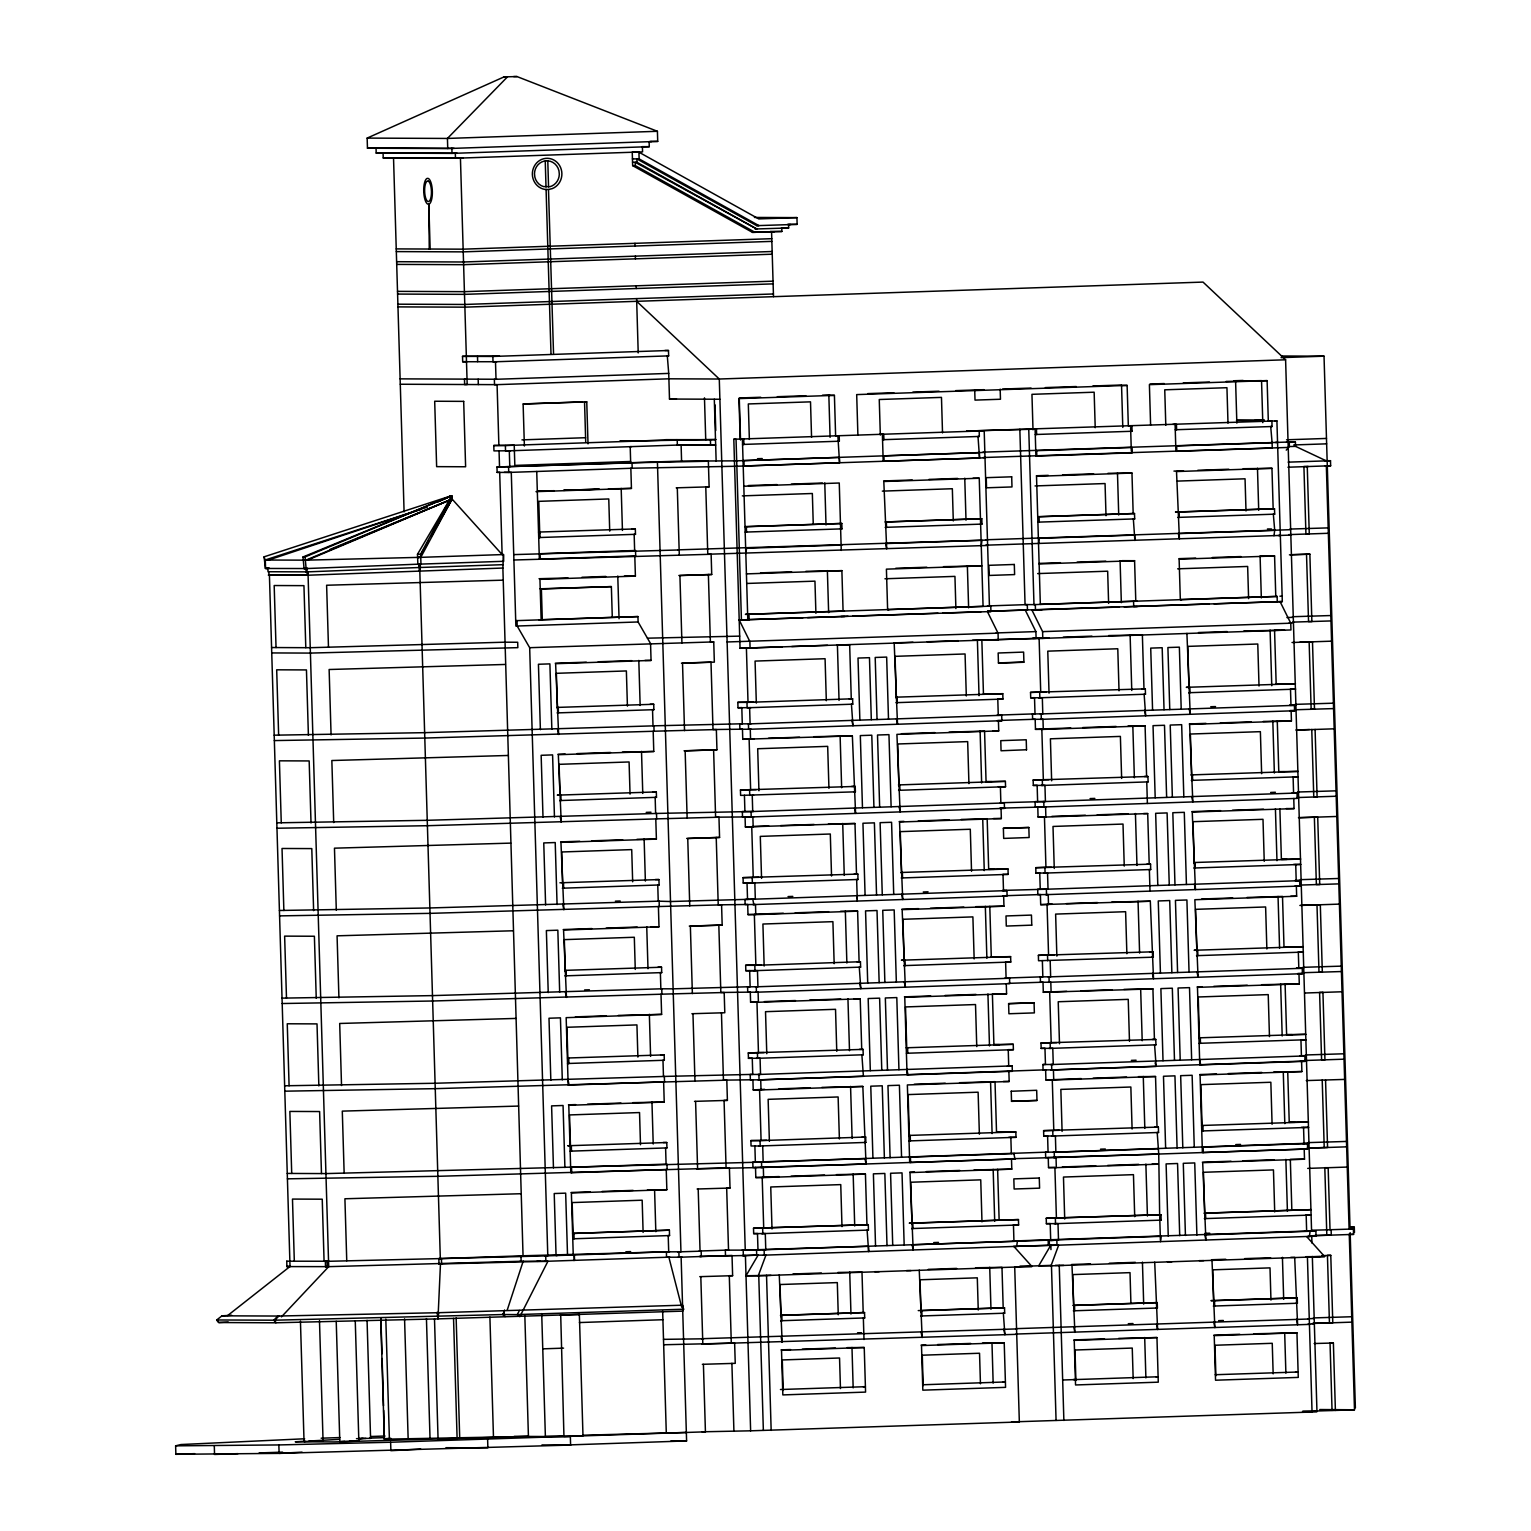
<?xml version="1.0" encoding="UTF-8"?>
<svg xmlns="http://www.w3.org/2000/svg" width="1531" height="1531" viewBox="0 0 1531 1531"><rect width="100%" height="100%" fill="white"/><g stroke="black" fill="none" stroke-linecap="round" stroke-linejoin="round"><path stroke-width="1.5" d="M437.177 1312.22L437.981 1318.88L682.73 1311.129L683.591 1309.216L682.558 1305.197L438.67 1312.699L277.762 1316.048L221.995 1315.818L216.713 1319.971L218.78 1322.535L275.905 1322.784L437.981 1318.88L438.67 1312.699M438.268 1312.488L440.469 1263.955L547.945 1261.238L519.832 1316.66L517.306 1314.593L503.163 1314.536L274.91 1320.2L216.713 1319.971L218.78 1322.535L228.215 1322.018M503.144 1314.574L504.484 1310.421L503.144 1314.574L505.115 1316.603L503.163 1314.536L504.484 1310.421M507.182 1310.249L523.2 1261.142M524.846 1316.086L528.425 1436.442L384.338 1439.197L383.669 1410.434M742.229 1255.611L758.132 1255.076L746.018 1275.744L758.266 1275.782L765.94 1255.114L755.587 1255.171M1050.974 1249.621L1050.84 1245.124L1038.726 1265.793L1050.993 1265.85L1058.648 1245.162L1013.484 1246.406M682.558 1305.216L681.697 1307.11L668.856 1257.123M519.392 1310.479L517.306 1314.593L683.591 1309.216M503.106 564.671L420.049 567.484L419.379 570.872L419.283 567.503L306.085 571.924L305.97 568.537L265.399 568.46L264.098 556.825L451.052 495.853L452.085 499.068L502.13 554.547L503.469 554.547L502.876 568.039L307.138 575.254L307.004 568.537L304.076 568.613L303.004 556.978L305.071 556.94L306.123 568.575L418.729 564.154L418.843 567.523L420.374 567.484L420.279 564.116L503.68 561.303L503.469 554.547L417.657 557.456L420.757 557.361L420.604 554.165L451.932 495.872L452.085 499.068L420.757 557.361L420.948 564.116L417.848 564.193L417.504 554.26L451.932 495.872M421.752 553.189L428.757 540.711M431.091 536.539L452.085 499.068L451.32 495.872L303.004 556.978M435.474 527.257L452.085 499.068L451.281 495.853L305.071 556.94M1286.251 450.133L1289.37 446.574L1289.236 442.363L1295.417 442.172L1295.532 446.363L1326.19 460.812M277.762 1316.048L273.838 1320.22L275.905 1322.784L274.91 1320.2L278.833 1316.028M281.455 1316.871L328.706 1266.635L307.98 571.848L306.085 571.924M227.736 1315.493L290.029 1266.481L269.418 575.063L267.293 568.384M367.153 138.096L504.101 76.875L517 76.569L657.411 131.302L657.718 141.407L447.741 148.545L367.459 148.22L367.153 138.096L447.435 138.441L657.411 131.302M307.635 560.059L452.085 499.068L329.988 549.399M427.321 507.144L265.131 560.021L305.875 560.155L452.085 499.068M420.432 509.574L268.958 559.887L265.131 560.021L264.098 556.825M265.552 568.403L269.207 568.326L265.552 568.403L265.303 559.982M286.68 1261.2L328.533 1261.238L325.357 1261.353L325.529 1266.749L521.133 1261.257L520.98 1255.86L438.842 1258.635L439.014 1264.032L441.598 1263.955L441.426 1258.559L327.079 1261.333L327.232 1266.711L328.706 1266.635L286.833 1266.596L286.814 1261.161M221.995 1315.818L231.602 1315.263M514.205 1436.384L570.355 1436.614L570.604 1445.053L279.12 1453.378L175.874 1454.297L175.625 1445.838L180.945 1444.537L304.65 1438.776M548.481 189.519L552.232 188.619A15.635 14.755 -89.8 0 0 558.394 163.836A15.635 14.755 -89.8 0 0 534.3 166.209A15.635 14.755 -89.8 0 0 544.615 189.366L548.481 189.519L553.533 353.431M578.201 1314.478L579.369 1314.497L582.986 1435.867L575.733 1436.193L563.944 1436.422L560.71 1315.014M579.369 1314.497L560.327 1315.072M300.44 1321.157L304.037 1441.494L305.415 1441.398M319.481 1320.583L323.06 1440.939L304.037 1441.494M336.227 1321.291L339.805 1441.647L344.743 1441.398M367.057 1320.354L370.579 1438.336L356.474 1438.662M355.249 1320.736L358.847 1441.092L339.805 1441.647M434.498 1318.937L438.077 1439.274L457.118 1438.719L453.54 1318.363M457.118 1438.719L438.077 1439.274M384.511 1438.757L390.826 1438.317M306.123 568.575L307.884 568.479L304.076 568.613M417.848 564.193L420.948 564.116M308.095 575.216L268.461 575.101L308.095 575.216L307.559 571.867L268.346 571.733M438.842 1258.635L547.792 1255.841L529.669 647.69L517.191 626.064L517.038 620.687L515.698 620.667L637.949 616.572L638.102 621.969L650.56 643.594L651.058 660.435L555.619 663.689L558.624 734.478L557.571 729.081M439.014 1264.032L440.469 1263.955M1320.143 1256.53L1307.417 1256.951L1312.048 1412.022L1011.532 1421.935L1019.34 1421.974L1014.709 1266.903L1019.168 1266.922M304.573 1441.264L295.253 1441.781L333.93 1441.934L528.425 1436.442M309.243 1441.015L339.576 1439.351M302.047 1452.134L279.12 1453.378L278.853 1444.939L175.625 1445.838M420.719 1449.072L390.883 1450.699L390.635 1442.24L278.853 1444.939M1007.36 1066.112L1012.163 1065.901L1012.316 1071.298L907.06 1074.839L904.764 997.293L1006.575 993.849L1006.269 983.725M752.946 904.591L1007.092 895.999L1006.939 890.602L744.985 899.501L745.138 904.572L755.491 904.515L755.778 914.619L857.609 911.175L859.102 961.736M655.364 879.56L658.942 879.579L659.096 884.975L657.756 884.956L658.234 901.147L670.521 901.529L755.319 899.118L754.84 882.928L743.224 883.043L743.052 877.646L758.821 877.32M276.805 822.836L427.245 820.31L656.512 813.459L656.684 818.894L427.417 825.707L276.958 828.233M308.975 1441.264L323.06 1440.939M367.459 148.22L378.559 147.837M376.052 148.009L376.186 153.062L457.099 153.215M376.186 153.062L452.009 153.387L649.278 146.67L649.125 141.618L651.364 141.637M383.075 152.909L383.228 157.961L463.108 157.999M383.228 157.961L455.473 158.248L642.561 151.894L642.408 146.842M755.147 232.387L635.327 165.635L635.212 162.267L756.831 229.018L637.011 162.286L636.896 158.918L756.735 225.65L797.134 224.368L796.943 217.613L758.764 218.914L638.925 152.181L632.246 152.143L632.647 165.635L752.467 232.368L781.882 231.468L781.767 228.1L783.566 228.119M755.051 229.018L788.656 227.947L788.542 224.559L790.781 224.579M752.467 232.368L774.246 231.736M771.777 238.683L463.147 249.17L396.242 248.902M771.854 241.381L463.223 251.869L396.338 251.601M772.16 251.505L463.529 261.992L396.625 261.705M772.236 254.203L463.606 264.672L396.72 264.404M773.04 281.168L464.41 291.656L397.524 291.368M773.117 283.867L464.505 294.354L397.601 294.067M773.423 293.971L464.792 304.458L397.907 304.191M496.829 361.718L462.687 361.737L462.515 356.34L499.47 356.091M492.848 356.455L668.473 350.503L668.645 355.881L493.02 361.852L492.848 356.455L462.515 356.34M462.687 361.737L466.496 361.603M467.032 379.133L464.486 379.21L464.639 384.606L467.185 384.53L460.429 157.98M719.876 399.247L669.487 399.036L668.722 373.411L494.36 379.344L494.532 384.74L668.875 378.808L719.283 379.018L1285.6 359.785L1311.569 1230.867L1305.465 1231.077M1281.064 357.642L1324.028 356.187L1349.998 1227.269L1354.284 1227.173L1354.457 1232.57M523.258 403.916L582.163 401.926M588.019 443.856L586.756 401.849L523.124 404.012L524.387 446.019M669.487 399.036L676.472 398.806M1233.775 380.76L1243.115 380.454M760.677 397.256L739.262 397.983L740.526 440.009M777.327 396.701L805.861 395.725M822.511 395.17L829.63 394.921M867.694 393.62L893.855 392.74M912.878 392.089L939.039 391.209M955.688 390.635L983.955 389.678M1002.537 389.046L1031.071 388.07M1045.348 387.592L1076.255 386.539M1092.904 385.984L1121.457 385.008M1149.992 384.032L1164.249 383.554M1183.291 382.903L1209.433 382.023M1226.082 381.449L1267.113 380.645L1268.319 421.102L1271.897 421.121L1272.05 426.517L1175.272 429.752L1176.612 429.752L1176.44 424.355L1172.88 424.355M834.414 395.362L738.975 398.596L740.181 439.053L743.741 439.072L743.913 444.449L742.573 444.449L839.352 441.215L839.199 435.818L835.62 435.799L834.414 395.362L828.845 395.323L830.089 437.33M880.172 434.287L883.731 434.306L883.904 439.703L882.564 439.703L979.342 436.45L979.189 431.072L966.693 431.015L1036.449 429.12L1036.621 434.517L1035.281 434.517L1132.06 431.264L1131.907 425.886L1128.328 425.867L1127.122 385.41L856.69 394.596L857.896 435.053M1267.113 380.645L1149.398 384.645L1150.604 425.101M521.956 439.875L585.588 437.713M510.627 450.765L493.958 450.899L493.786 445.502L514.225 445.196L514.837 465.424L630.638 461.482M505.383 445.54L677.2 439.703L677.353 445.1L715.666 445.062L681.104 444.928L505.536 450.937L505.383 445.54L493.786 445.502M1254.291 420.566L1264.472 420.221L1237.718 420.106M665.602 439.665L715.513 439.665M987.706 611.252L1282.308 601.587L1276.911 420.891L975.285 430.804L984.203 430.843L989.428 606.142L990.768 606.142L990.94 611.539L745.559 619.749M1025.215 609.989L1035.894 631.595L1036.104 638.35L740.047 648.283L733.808 439.263L984.203 430.843M684.051 445.138L689.141 444.966M1286.557 439.799L1326.478 438.44M496.982 466.993L632.016 462.84L632.188 468.237L508.732 472.428L497.135 472.39L496.982 466.993L681.582 461.099L736.679 460.85L984.854 452.411M757.481 458.707L762.247 458.554M631.538 446.669L630.198 446.65L630.676 462.84L708.355 461.214L709.121 486.839L676.224 487.834M982.959 452.143L1288.049 442.038M743.052 460.64L839.39 457.386L839.543 462.783L743.205 466.017M883.043 455.874L979.381 452.64L979.534 458.037L883.196 461.271L882.392 434.306M1035.76 450.688L1132.098 447.454L1132.251 452.851L1035.913 456.085L1035.109 429.12M1175.751 445.942L1272.089 442.689L1272.261 448.085L1175.904 451.32L1175.1 424.355M1293.752 444.947L1326.631 443.837M497.135 472.39L499.68 472.294L502.13 554.547M1289.37 446.574L1295.532 446.363M983.132 457.539L1288.222 447.435M985.007 457.807L736.851 466.247L630.849 468.237L631.442 488.408L536.003 491.642M1288.164 462.151L1330.496 460.716L1330.65 465.768L1287.915 467.223M537.553 491.202L551.734 490.724M631.442 488.408L608.458 488.848M537.553 491.26L554.107 490.685M748.41 485.538L777.04 484.581M791.355 484.083L822.377 483.031M883.617 480.945L912.265 479.988M928.973 479.414L957.602 478.438M1036.353 475.758L1048.276 475.356M1062.591 474.878L1093.612 473.825M1107.927 473.328L1131.964 473.06L1133.17 513.517M1173.952 471.089L1183.501 470.763M1197.816 470.285L1228.838 469.232M1243.153 468.735L1271.955 468.314L1273.16 508.77M743.817 486.246L839.256 483.011L841.265 550.433M943.517 566.661L981.869 565.896L886.411 569.149L887.616 609.606L983.074 606.353L979.247 478.246L883.808 481.5L886.698 548.921L885.645 543.524M1131.964 473.06L1036.525 476.313L1040.334 604.42M1271.955 468.314L1176.516 471.548L1179.425 538.989L1178.372 533.573M742.344 495.872L812.349 493.499L813.229 523.372M882.334 491.126L952.339 488.733L953.296 520.923M1035.052 485.939L1105.057 483.547L1106.014 515.736M1177.377 481.098L1245.047 478.801L1246.004 510.971M538.701 532.061L635.327 528.922L635.48 534.319L538.701 537.553L540.041 537.553L539.888 532.156L538.548 532.156M745.176 526.626L841.801 523.468L841.973 528.865L745.176 532.099L746.516 532.099L746.363 526.721L745.023 526.702M1037.884 516.674L1134.509 513.517L1134.682 518.913L1037.884 522.148L1039.224 522.167L1039.071 516.77L1037.731 516.77M746.363 526.721L841.801 523.468M886.353 521.956L981.792 518.722L981.964 524.1L885.167 527.353L886.506 527.353L886.353 521.956L885.014 521.956L981.792 518.722M1039.071 516.77L1134.509 513.517M1179.061 512.005L1274.5 508.77L1274.672 514.167L1177.875 517.401L1179.214 517.401L1179.061 512.005L1175.483 512.005L1274.5 508.77M513.727 554.605L679.152 549.954M539.18 553.744L635.518 550.49L635.69 555.887L539.352 559.121L536.73 471.471M678.08 549.859L987.457 540.06M1289.848 529.075L1328.2 527.889M985.581 539.792L1290.671 529.688M745.654 548.289L842.012 545.036M886.545 543.524L982.003 540.29L981.256 545.687M1038.362 538.338L1134.72 535.104L1134.873 540.5L1133.342 518.913L1134.682 518.913M1179.253 533.592L1274.711 530.338L1273.964 535.735M513.899 560.002L711.13 554.26L711.724 574.489L679.917 575.56L681.927 642.982M1288.815 534.625L1328.353 533.286M985.734 545.189L1290.824 535.085M987.629 545.457L707.781 554.241L705.772 486.82L709.121 486.839M502.895 580.172L326.62 585.244L328.476 647.269M539.027 578.718L568.02 577.952M581.991 577.264L605.855 576.441M634.791 555.887L635.403 576.115L539.945 579.35L541.151 619.806L538.931 619.806L637.949 616.572M678.845 575.484L711.724 574.489M1290.614 554.7L1309.866 554.165L1311.876 621.586L1308.546 621.567L1306.517 554.145M760.563 572.862L791.584 571.809M805.899 571.331L841.878 570.661L843.083 611.118M895.788 568.269L926.81 567.216M1038.956 563.408L1060.428 562.681M1077.135 562.107L1105.765 561.15M1178.947 558.662L1195.654 558.088M1212.361 557.514L1240.99 556.557M1289.427 554.854L1309.866 554.165M746.42 573.895L841.878 570.661M1039.128 563.963L1134.586 560.71L1135.791 601.166M1275.782 596.42L1274.577 555.964L1179.119 559.198L1180.324 599.654L1181.664 599.654M540.022 588.803L611.367 586.603L612.285 617.089M611.367 586.603L541.381 588.995L542.299 619.672M747.3 583.445L814.951 581.148L815.908 613.319M884.956 578.775L954.942 576.383L955.899 608.572M1037.674 573.589L1107.659 571.197L1108.616 603.386M1177.664 568.824L1247.65 566.451L1248.607 598.621M987.438 605.951L1027.282 604.592L1027.454 609.989L987.591 611.347M1040.506 604.324L1137.131 601.166M1180.497 599.559L1277.122 596.42L1277.275 601.817L1273.715 601.798M844.423 611.118L745.406 614.352L990.768 606.142M1277.122 596.42L1033.98 604.63L1028.755 429.331M638.102 621.969L515.87 626.064L511.277 472.352L504.311 472.314M750.075 648.321L749.884 641.566L739.205 619.959L802.837 617.797M807.603 617.625L848.04 616.266M852.729 616.094L938.044 613.204M942.828 613.032L981.007 611.749M1119.41 607.042L1031.913 610.008L1042.592 631.633L1042.783 638.37L1290.958 629.949L1290.748 623.194L1280.069 601.587L1214.064 603.826M1124.175 606.869L1209.279 603.98M739.205 619.959L747.798 619.749L742.401 439.053M1292.47 616.725L1330.803 615.539M739.684 636.13L647.441 638.178M1286.92 617.548L1293.293 617.337M529.669 647.69L713.733 641.91L714.345 662.138L682.52 663.21L684.529 730.631M1292.623 622.122L1330.975 620.935M727.11 641.967L998.04 633.145L998.25 639.881L972.606 640.207M996.049 632.954L1035.894 631.595M1289.198 622.868L1293.446 622.734M1042.592 631.633L1290.748 623.194M740.047 648.283L782.207 646.847M791.738 646.522L827.544 645.297M837.074 644.972L841.859 644.819M893.874 642.886L912.954 642.235M927.269 641.738L958.291 640.685M1042.783 638.37L1032.755 638.331L1049.156 638.159L981.849 640.054L983.457 694.002L989.026 694.021M1039.434 637.929L1046.592 637.7M1063.299 637.126L1091.928 636.15M1108.635 635.576L1142.375 634.906L1143.982 688.835M1198.505 632.533L1227.154 631.557M1243.842 630.983L1284.586 630.16M1278.806 629.968L1274.558 630.121L1276.165 684.051L1281.734 684.07M505.402 664.454L329.127 669.506L331.079 734.918M555.275 663.229L586.296 662.177M598.238 661.775L631.633 660.646M681.448 663.134L710.996 662.119L713.006 729.541L742.458 729.177L742.765 739.301L852.365 735.875L855.58 813.401L854.528 808.004M1300.049 642.101L1312.488 641.814L1314.497 709.236L1311.148 709.217L1309.139 641.795M1292.03 642.503L1331.568 641.164M998.461 662.923L1023.914 662.043L1023.607 652.091L998.155 653.01L998.461 663.114L1023.914 662.253M557.073 707.418L653.718 704.279L653.871 709.676L557.093 712.91L558.413 712.91L558.26 707.513L556.92 707.513M750.956 707.647L737.999 707.743L737.827 702.346L753.596 702.021M983.457 694.002L1002.786 693.696L1002.939 699.074L895.979 702.672L897.319 702.672L897.147 697.275L895.807 697.275M1146.585 776.485L1145.092 725.924L1043.281 729.388L1042.975 719.264L1032.621 719.321L1032.468 713.924L1042.802 713.867L1042.324 697.696L1030.707 697.792L1030.535 692.395L1046.305 692.069M1276.165 684.051L1295.494 683.745L1186.295 687.323L1189.855 687.342L1190.027 692.72L1188.688 692.72L1295.647 689.141L1290.403 689.122M746.975 702.385L852.614 698.787L852.767 704.183L747.128 707.781L746.975 702.385L737.827 702.346M895.96 697.179L1002.786 693.696M1030.535 692.395L1145.322 688.854L1145.475 694.232L1038.516 697.83M737.999 707.743L741.808 707.609L742.286 723.78L653.01 725.847L652.531 709.657L653.871 709.676M1030.707 697.792L1034.516 697.658L1035.013 713.848L997.657 715.111M1210.753 706.729L1215.537 706.576M1295.073 704.375L1333.424 703.188M1289.791 705.179L1295.896 704.987M1001.695 715.302L748.448 723.914L748.602 729.311L1001.867 720.699L1001.695 715.302L996.911 715.283M1040.257 713.963L1294.422 705.37L1294.575 710.748L1040.429 719.359M1295.245 709.772L1333.578 708.585M997.81 720.508L1035.167 719.245L1035.473 729.349L1043.281 729.388M1289.944 710.575L1296.068 710.365M747.051 738.975L754.209 738.727M768.524 738.248L799.546 737.196M813.86 736.717L852.365 735.875M901.357 733.732L934.771 732.603M949.086 732.124L984.567 731.072L986.06 781.652L991.648 781.671M1039.76 729.043L1070.781 727.99M1082.704 727.569L1116.118 726.44M1128.041 726.038L1145.092 725.924M1189.3 723.952L1205.988 723.378M1220.322 722.9L1251.344 721.847M1263.266 721.445L1291.437 720.948L1291.131 710.843M742.765 739.301L749.118 739.071L750.63 789.652L756.199 789.671M1035.473 729.349L1041.826 729.139L1043.338 779.7L1048.907 779.719M998.423 720.776L998.729 730.899L896.917 734.363L900.113 811.889L899.061 806.493M1291.437 720.948L1189.625 724.412L1192.821 801.957L1191.769 796.56M508.12 755.472L331.844 760.524L333.701 822.568M557.992 754.247L565.15 754.018M577.091 753.596L610.486 752.467M622.428 752.065L653.775 751.472L653.182 731.244L716.355 729.56L716.948 749.788L685.142 750.86L687.151 818.281M653.775 751.472L558.337 754.706L561.226 822.128L560.174 816.731M684.07 750.783L716.948 749.788M1295.838 730L1309.483 729.521M1296.91 730.076L1334.19 728.813M1026.516 749.75L1001.063 750.764L1000.776 740.66L1026.229 739.779L1026.516 749.903M656.321 791.929L557.303 795.144L560.882 795.163L561.035 800.56L559.695 800.56L656.493 797.326L656.321 791.929L652.761 791.91M851.657 786.417L855.217 786.436L855.389 791.833L740.602 795.393L740.449 789.996L750.63 789.652M986.06 781.652L1005.389 781.346L1005.561 786.723L898.582 790.321L899.922 790.321L899.769 784.925L898.429 784.925L1005.389 781.346M1000.26 802.761L1045.424 801.517L1044.946 785.346L1033.31 785.441L1033.157 780.045L1043.338 779.7M1277.275 721.139L1278.787 771.701L1298.097 771.394L1191.29 774.897M740.449 789.996L855.217 786.436M1033.157 780.045L1147.925 776.504L1148.097 781.882L1041.118 785.48M1033.31 785.441L1037.138 785.307L1037.616 801.498M646.197 812.387L650.981 812.215M1090.072 798.57L1094.856 798.417M1270.634 792.446L1275.419 792.273M1297.695 792.025L1336.027 790.838M753.596 811.468L655.632 813.459L655.153 797.307L656.493 797.326M1292.394 792.828L1298.518 792.637M751.051 811.564L1004.317 802.952L1004.47 808.349L751.223 816.961L742.516 816.922L742.363 811.526L751.051 811.564L751.223 816.961M1042.879 801.612L1297.025 793.02L1297.197 798.397L1043.032 807.009M1296.661 797.574L1336.199 796.235M753.769 816.865L715.609 817.19L713.599 749.769M1000.413 808.157L1045.577 806.914L1045.884 817.037L1147.695 813.573L1149.207 864.135M752.046 826.549L768.753 825.975M780.676 825.573L814.09 824.444M828.405 823.946L854.987 823.525L856.499 874.086M899.195 821.554L903.96 821.381M918.294 820.903L949.297 819.851M961.238 819.449L987.17 818.721L988.682 869.302L994.251 869.321M1051.912 816.367L1085.326 815.219M1097.249 814.817L1128.27 813.765M1191.903 811.602L1220.532 810.626M1232.474 810.224L1263.496 809.172M745.061 816.827L745.367 826.951L751.74 826.721L753.233 877.301M745.367 826.951L854.987 823.525M1001.044 808.425L1001.351 818.549L899.539 822.013L902.735 899.539L901.682 894.142M1037.769 806.894L1038.075 816.999L1044.448 816.788L1045.941 867.35L1051.529 867.369M1293.752 798.493L1294.059 808.598L1192.247 812.062L1195.443 889.607L1194.391 884.21M510.742 843.122L334.466 848.174L336.303 910.218M560.614 841.897L579.694 841.246M591.636 840.844L622.658 839.792M636.973 839.313L656.397 839.122L655.785 818.894L718.958 817.21L719.57 837.438L687.744 838.51L689.754 905.931M656.397 839.122L560.939 842.356L563.848 909.778L562.796 904.381M686.673 838.433L719.57 837.438M1298.46 817.65L1317.713 817.114L1319.722 884.535L1316.373 884.516L1314.363 817.095M1299.532 817.726L1336.793 816.463M1003.379 828.309L1028.832 827.429L1029.138 837.514L1003.685 838.414L1003.379 828.309L1028.832 827.563M559.925 882.794L658.942 879.579M988.682 869.302L1008.01 868.996L1008.163 874.373L901.204 877.971L902.544 877.971L902.371 872.574L901.032 872.574M1002.882 890.41L1048.027 889.167L1047.548 872.995L1035.932 873.091L1035.76 867.694L1045.941 867.35M1279.878 808.789L1281.39 859.35L1300.718 859.044L1193.912 862.527M743.052 877.646L857.838 874.086L857.992 879.483L751.032 883.062M901.185 872.479L1008.01 868.996M1035.76 867.694L1150.547 864.154L1150.7 869.531L1043.74 873.129M659.096 884.975L562.317 888.21L563.657 888.21L563.485 882.813L562.145 882.813M1035.932 873.091L1039.74 872.957L1040.238 889.147M615.405 901.166L620.17 900.994M788.044 896.573L792.828 896.4M923.27 891.98L928.054 891.808M1300.297 879.674L1338.649 878.488M1295.015 880.478L1301.12 880.287M1045.482 889.262L1299.647 880.669L1299.8 886.047L1045.654 894.659M1300.47 885.071L1338.802 883.885M1003.035 895.807L1040.391 894.544L1040.697 904.649L1150.317 901.223L1153.513 978.768L1152.46 973.372M1295.169 885.875L1301.293 885.664M716.221 837.419L718.23 904.84L747.683 904.477L747.989 914.6L754.343 914.371L755.855 964.951L761.424 964.97M754.649 914.198L783.298 913.222M795.221 912.82L828.635 911.691M840.557 911.27L857.609 911.175M901.816 909.203L918.504 908.629M930.446 908.227L963.841 907.098M975.783 906.677L1003.953 906.199L1003.647 896.075M1040.697 904.649L1047.051 904.438L1048.563 955L1054.132 955.019M1047.376 904.247L1052.141 904.094M1066.456 903.596L1097.478 902.544M1111.793 902.065L1150.317 901.223M1201.682 899.003L1232.704 897.951M1247.019 897.472L1282.5 896.439L1284.011 947L1289.58 947.019M1003.953 906.199L902.142 909.644L905.338 987.189L904.285 981.792M1296.355 886.143L1296.661 896.247L1194.85 899.711L1198.065 977.256L1197.012 971.86M513.344 930.771L337.069 935.824L338.925 997.868M563.217 929.547L591.865 928.571M606.18 928.092L637.202 927.04M692.376 993.581L690.366 926.159L722.173 925.088L721.579 904.859L658.407 906.543L659 926.772L563.561 930.006L566.451 997.427L565.398 992.031M689.294 926.083L722.173 925.088M1301.063 905.28L1320.315 904.764L1322.325 972.185L1318.995 972.166L1316.985 904.744M1299.876 905.453L1339.414 904.113M1031.741 925.145L1006.288 926.064L1006.001 915.959L1031.454 915.079L1031.76 925.202M564.92 970.367L661.545 967.228L661.717 972.606L564.92 975.859L566.259 975.859L566.106 970.463L564.767 970.463M745.674 965.295L754.821 965.334L754.974 970.711L745.827 970.692L745.674 965.295L755.855 964.951M989.792 906.371L991.284 956.952L1010.613 956.645L1010.785 962.023L903.807 965.621L905.146 965.621L904.993 960.224L901.415 960.205L1010.613 956.645M1149.59 951.784L1153.149 951.804L1153.321 957.181L1038.535 960.741L1038.382 955.344L1048.563 955M1284.011 947L1303.321 946.694L1194.123 950.273L1197.701 950.273L1197.854 955.669L1196.515 955.669L1303.493 952.091L1298.25 952.071M754.821 965.334L860.441 961.736L860.613 967.133L753.635 970.711M1038.382 955.344L1153.149 951.804M745.827 970.692L757.462 970.577L757.941 986.768L747.587 986.825L747.74 992.222L758.094 992.165L758.4 1002.269L860.211 998.824L861.723 1049.386M584.612 989.945L589.378 989.792M1302.919 967.324L1341.271 966.138M1005.484 978.06L1042.841 976.797L1042.362 960.607M1297.637 968.128L1303.742 967.936M755.395 986.844L1009.541 978.252L1009.695 983.648L755.548 992.241M1048.103 976.912L1302.249 968.3L1302.422 973.697L1048.257 982.309M1303.072 972.721L1341.424 971.534M1007.972 983.38L1043.013 982.194L1043.3 992.299L1152.92 988.873L1154.431 1039.434M1297.79 973.525L1303.895 973.314M718.824 925.068L720.833 992.49L750.286 992.126L750.592 1002.25L756.965 1002.02L758.457 1052.601L764.046 1052.62M764.428 1001.599L795.45 1000.547M809.765 1000.068L840.787 999.016M904.419 996.853L930.676 995.954M944.991 995.475L976.013 994.423M1043.3 992.299L1049.673 992.088L1051.185 1042.649L1056.754 1042.668M1049.979 991.897L1066.686 991.342M1081.001 990.844L1112.023 989.792M1123.945 989.39L1152.92 988.873M1197.127 986.902L1201.912 986.749M1213.834 986.328L1247.248 985.198M1261.563 984.72L1299.283 983.897L1298.977 973.793M1299.283 983.897L1197.472 987.361L1199.768 1064.887L1305.024 1061.347L1304.871 1055.95L1300.068 1055.931M515.966 1018.421L339.691 1023.473L341.528 1085.517M575.388 1016.871L606.41 1015.818M618.333 1015.417L661.622 1014.402L661.009 994.193L724.182 992.509L724.795 1012.737L691.897 1013.713M661.622 1014.402L566.164 1017.656L568.173 1085.077L664.511 1081.843L664.358 1076.446L435.091 1083.259L284.632 1085.785M1304.756 993.026L1342.017 991.763M1034.057 1002.728L1008.604 1003.647L1034.076 1002.882L1034.363 1012.89L1008.91 1013.752L1008.604 1003.609M664.167 1054.878L567.523 1058.017L568.709 1058.112L568.881 1063.509L567.542 1063.509L664.32 1060.256L664.167 1054.878L660.588 1054.859M864.977 1158.603L866.029 1164L862.833 1086.455L761.022 1089.919L760.716 1079.814L750.362 1079.872L750.209 1074.475L760.543 1074.418L760.065 1058.227L748.448 1058.323L748.276 1052.945L758.457 1052.601M1006.575 993.849L992.394 994.021L993.906 1044.601L1013.235 1044.295L1013.388 1049.673L906.429 1053.271L907.768 1053.271L907.596 1047.874L906.256 1047.874M1157.034 1127.084L1155.541 1076.523L1053.73 1079.987L1053.424 1069.863L1043.07 1069.92L1042.917 1064.523L1053.271 1064.466L1052.773 1048.295L1041.157 1048.391L1041.003 1042.994L1051.185 1042.649M1285.102 984.089L1286.614 1034.65L1305.943 1034.344L1199.137 1037.827M748.276 1052.945L863.063 1049.386L863.216 1054.782L756.257 1058.361M906.429 1047.778L1013.235 1044.295M1041.003 1042.994L1155.771 1039.434L1155.924 1044.831L1048.965 1048.429M748.448 1058.323L752.257 1058.208L752.754 1074.379L663.459 1076.446L662.98 1060.256L664.32 1060.256M1041.157 1048.391L1044.965 1048.257L1045.462 1064.447L1042.917 1064.523M1131.332 1060.39L1136.098 1060.217M1305.541 1054.974L1343.874 1053.787M1300.24 1055.778L1306.345 1055.586M757.998 1074.494L1012.163 1065.901M1050.725 1064.562L1304.871 1055.95M694.519 1101.363L727.397 1100.387L726.804 1080.159L435.244 1088.656L284.804 1091.182M1304.489 1060.524L1344.027 1059.184M758.17 1079.891L1045.616 1069.825L1045.922 1079.948L1053.73 1079.987M1050.878 1069.958L1306.517 1060.964M863.216 1054.782L861.876 1054.782L863.407 1076.35L759.051 1079.891L758.898 1074.513M1155.924 1044.831L1154.585 1044.831L1156.135 1066.418L1051.778 1069.958L1051.606 1064.562M721.445 1012.718L723.455 1080.14L752.908 1079.776L753.214 1089.9L764.658 1089.326M778.973 1088.847L809.995 1087.795M821.917 1087.393L862.833 1086.455M914.198 1084.254L945.22 1083.202M959.535 1082.704L995.016 1081.671L996.528 1132.251L1002.097 1132.27M1045.922 1079.948L1081.23 1078.57M1093.153 1078.168L1126.567 1077.039M1138.49 1076.637L1155.541 1076.523M1199.749 1074.551L1216.456 1073.977M1228.379 1073.575L1261.793 1072.446M1273.715 1072.044L1301.886 1071.547L1301.58 1061.442M1008.872 1071.375L1009.178 1081.498L907.366 1084.943L909.682 1162.488L1014.938 1158.948L1013.886 1153.551M1301.886 1071.547L1200.074 1075.011L1202.39 1152.537L1307.646 1148.996L1307.474 1143.6L1302.69 1143.58M518.569 1106.071L342.293 1111.123L344.15 1173.167M568.441 1104.846L575.599 1104.597M587.54 1104.195L620.954 1103.066M632.877 1102.664L664.224 1102.052L663.631 1081.843M664.224 1102.052L568.786 1105.305L570.795 1172.727L667.133 1169.493L666.98 1164.096L570.623 1167.33M1306.287 1080.58L1344.639 1079.412M1011.226 1091.259L1036.678 1090.283L1036.985 1100.502L1011.532 1101.363L1011.226 1091.144M1011.513 1101.267L1036.965 1100.406M666.77 1142.528L567.752 1145.743L571.331 1145.762L571.484 1151.159L570.144 1151.159L666.942 1147.906L666.77 1142.528L663.21 1142.509M750.898 1140.595L760.046 1140.633L760.199 1146.011L751.051 1145.973L750.898 1140.595L766.648 1140.27M996.528 1132.251L1015.838 1131.926L1016.01 1137.322L909.031 1140.92L910.371 1140.92L910.218 1135.524L908.878 1135.524M1154.814 1127.084L1158.374 1127.084L1158.546 1132.481L1157.206 1132.481L1158.737 1154.068L1045.692 1157.57L1045.52 1152.173L1055.873 1152.116L1055.395 1135.945L1043.759 1136.04L1043.606 1130.643L1059.356 1130.318M1287.724 1071.738L1289.236 1122.3L1308.546 1121.993L1201.739 1125.476M760.046 1140.633L865.666 1137.035L865.838 1142.432L758.859 1146.011M909.031 1135.428L1015.838 1131.926M1043.606 1130.643L1158.374 1127.084M1043.759 1136.04L1047.587 1135.906L1048.065 1152.097L760.62 1162.144M1051.567 1136.079L1158.546 1132.481M762.687 1145.877L763.165 1162.067L325.931 1173.588L287.254 1173.435M1100.54 1149.169L1105.305 1149.015M1235.747 1144.576L1240.531 1144.423M1308.144 1142.624L1346.495 1141.437M1053.328 1152.211L1308.967 1143.217M866.029 1164L752.965 1167.521L752.812 1162.125L865.876 1158.603M909.51 1157.092L1014.766 1153.551M1158.584 1148.671L1054.227 1152.211L1054.381 1157.608M1202.237 1147.14L1307.474 1143.6M697.122 1189.013L730.019 1188.037L729.407 1167.809L437.866 1176.306L287.407 1178.832M696.528 1168.804L763.318 1167.464L763.625 1177.569L865.436 1174.105L866.948 1224.685M1308.297 1148.001L1327.568 1147.485L1325.559 1080.063M1307.11 1148.173L1346.648 1146.834M1010.881 1158.756L1056.026 1157.513L1056.333 1167.636L1158.144 1164.172L1152.02 1164.153M760.773 1167.541L1014.938 1158.948M1053.481 1157.608L1307.646 1148.996M755.51 1167.426L755.816 1177.55L762.189 1177.32L763.701 1227.9L868.288 1224.685L868.441 1230.082L761.481 1233.661M762.495 1177.148L779.202 1176.573M791.125 1176.172L824.539 1175.043M836.462 1174.621L865.436 1174.105M909.644 1172.153L914.428 1171.98M926.351 1171.579L959.765 1170.45M974.08 1169.952L1011.8 1169.148L1011.493 1159.024M1048.237 1157.474L1048.524 1167.598L1054.897 1167.388L1056.409 1217.949L1160.996 1214.734L1161.149 1220.13L1054.189 1223.709M1062.361 1166.947L1095.775 1165.818M1107.698 1165.416L1138.72 1164.364M1202.352 1162.201L1231.001 1161.225M1242.923 1160.823L1273.945 1159.771M1011.8 1169.148L909.988 1172.593L913.184 1250.138L912.132 1244.741M1304.201 1149.092L1304.508 1159.197L1202.696 1162.661L1205.892 1240.187L1204.84 1234.79M521.191 1193.721L344.915 1198.773L346.752 1260.798M571.063 1192.496L590.143 1191.845M602.085 1191.443L633.107 1190.391M647.422 1189.912L666.846 1189.702L666.234 1169.493M666.846 1189.702L571.388 1192.955L573.245 1254.98L574.355 1254.98L574.527 1260.377L573.398 1260.377M1307.704 1168.402L1347.261 1167.062M573.934 1233.412L669.391 1230.178L669.545 1235.555L572.766 1238.809L574.106 1238.809L573.934 1233.412L572.594 1233.412L669.391 1230.178M742.057 1250.215L765.768 1249.717L765.289 1233.527L753.673 1233.622L753.52 1228.245L763.701 1227.9M1046.381 1223.69L1050.209 1223.556L1050.706 1240.703L1058.495 1239.766L1057.998 1223.594L1046.381 1223.69L1046.228 1218.293L1056.409 1217.949M1204.361 1213.126L1311.168 1209.643L1204.208 1213.222M753.52 1228.245L868.288 1224.685M912.82 1223.173L1018.459 1219.575L1018.613 1224.972L911.653 1228.57L912.993 1228.57L912.82 1223.173L909.261 1223.154L1018.459 1219.575M1046.228 1218.293L1160.996 1214.734M753.673 1233.622L757.481 1233.508L757.979 1249.679M325.357 1261.353L328.533 1261.238M625.854 1251.765L630.638 1251.592M1351.108 1227.288L1354.284 1227.173M544.615 1255.956L668.703 1251.746L668.205 1235.555L669.545 1235.555M933.719 1242.579L938.503 1242.407M1204.954 1233.354L1209.739 1233.201M519.851 1255.86L669.583 1251.746M699.093 1251.038L728.526 1250.042L726.67 1188.018L730.019 1188.037M1312.354 1230.216L1331.128 1229.737L1331.281 1235.134L1314.899 1235.517M677.774 1251.899L701.16 1251.152L701.332 1256.53L700.203 1256.53M1311.091 1235.785L1353.557 1234.388L1353.404 1228.991L1330.018 1229.737L1328.162 1167.713L1324.813 1167.694L1326.822 1235.115M1013.139 1241.009L1315.875 1230.771L1316.028 1236.168L1056.103 1245.258M763.223 1249.794L1161.187 1236.321L1160.46 1241.698M755.434 1249.774L868.479 1246.253L868.651 1251.65L867.101 1230.082L868.441 1230.082M913.031 1244.741L1017.388 1241.201L1016.641 1246.598M1205.739 1234.809L1310.096 1231.249L1309.369 1236.646M325.529 1266.749L328.706 1266.635M536.96 1261.314L540.156 1261.2M544.768 1261.353L669.755 1257.142M699.246 1256.434L745.406 1255.516L750.63 1430.815L1019.34 1421.974M677.946 1257.295L732.029 1255.458L732.622 1275.687L699.744 1276.663M1307.665 1236.416L1316.028 1236.168M763.395 1255.19L1049.405 1245.22L1049.252 1239.823M1321.693 1255.669L1330.783 1255.363L1332.793 1322.784L1313.541 1323.301M793.001 1273.964L821.362 1273.007M837.916 1272.452L861.991 1272.089L863.197 1312.545M928.264 1269.371L956.626 1268.414M975.534 1267.764L1001.982 1267.343L1003.188 1307.799M1071.528 1264.51L1090.436 1263.86M1109.343 1263.228L1135.351 1262.348M1211.519 1259.745L1225.699 1259.267M1244.607 1258.635L1270.615 1257.736M746.018 1275.744L770.992 1275.361M1305.981 1256.702L1324.602 1256.549L1306.823 1236.742M758.266 1275.782L1031.894 1266.481L1014.096 1246.674M1050.993 1265.85L1324.602 1256.549M780.599 1315.263L864.537 1312.545L864.69 1317.942L780.638 1320.755L781.977 1320.755L781.805 1315.359L780.466 1315.359M918.236 1310.593L1004.527 1307.799L1004.68 1313.196L920.629 1315.99L921.968 1315.99L921.796 1310.613L920.456 1310.593M1073.308 1305.331L1157.245 1302.613L1157.398 1308.01L1073.346 1310.804L1074.685 1310.804L1074.513 1305.426L1073.193 1305.407M781.805 1315.359L864.537 1312.545M921.796 1310.613L1004.527 1307.799M1074.513 1305.426L1157.245 1302.613M1214.504 1300.661L1297.235 1297.848L1297.389 1303.245L1213.337 1306.058L1214.676 1306.058L1214.504 1300.661L1210.944 1300.642L1297.235 1297.848M579.407 1322.554L662.923 1319.722M1128.29 1323.703L1133.017 1323.55M1218.638 1320.641L1223.365 1320.468M701.581 1338.706L1016.565 1328.927M1313.368 1317.923L1351.72 1316.737M1015.78 1328.659L1309.273 1318.995M1307.818 1318.746L1314.191 1318.516M542.759 1348.849L563.58 1348.141M701.753 1344.084L1016.718 1334.324M1312.335 1323.473L1351.873 1322.133M1015.952 1334.056L1309.426 1324.392M1307.991 1324.143L1314.344 1323.913M781.059 1349.864L790.513 1349.557M802.34 1349.155L835.428 1348.026M847.255 1347.624L864.23 1347.51L865.57 1392.1L782.839 1394.913L781.518 1350.323L864.23 1347.51M921.069 1345.117L925.796 1344.945M937.604 1344.543L970.692 1343.433M982.519 1343.031L1004.221 1342.764L1005.561 1387.354L922.829 1390.167L921.509 1345.558L1004.221 1342.764M1073.786 1339.931L1104.502 1338.879M1118.683 1338.4L1156.958 1337.558L1158.278 1382.168L1075.547 1384.962L1074.226 1340.371L1156.958 1337.558M1213.777 1335.166L1239.766 1334.286M1253.946 1333.807L1296.948 1332.812L1298.269 1377.402L1215.537 1380.216L1214.217 1335.625L1296.948 1332.812M702.346 1364.312L735.244 1363.336L734.631 1343.108L663.669 1344.754M1314.134 1343.529L1333.386 1343.012L1335.396 1410.434L1354.495 1409.783L1349.27 1234.484M780.446 1389.516L865.398 1386.703L863.178 1386.703M922.676 1384.77L1005.408 1381.957L1003.169 1381.938M1062.667 1380.005L1158.125 1376.771L1155.886 1376.752M1215.193 1374.723L1298.116 1372.006L1295.551 1372.006M321.166 1438.202L340.073 1437.552M370.808 1436.518L384.989 1436.021M358.369 1438.528L363.096 1438.375M370.196 1438.126L384.377 1437.647M563.886 1435.887L545.38 1436.499L541.706 1313.579M582.756 1435.236L686.347 1432.48M750.63 1430.815L702.097 1431.81L705.427 1431.829L703.418 1364.408M1335.396 1410.434L1302.517 1411.429L1316.966 1411.563L1312.335 1256.492M390.635 1442.24L705.427 1431.829M1316.966 1411.563L1304.24 1412.003L1312.048 1412.022M175.874 1454.297L194.628 1453.646M238.013 1453.646L214.551 1454.45L214.302 1446.01M259.122 1452.938L282.565 1452.134M565.705 1445.034L686.596 1440.92L681.123 1257.181M417.504 554.26L420.604 554.165M361.259 1438.508L365.986 1438.375M358.388 1438.815L360.838 1438.738M349.527 1441.245L358.847 1441.092M305.875 560.155L419.417 557.361M369.392 1438.317L370.579 1438.336M513.67 76.55L517 76.569M504.101 76.875L507.45 76.894L447.435 138.441L447.741 148.545M650.637 141.388L657.718 141.407M642.178 146.651L649.278 146.67M373.813 148.009L454.095 148.335M632.437 158.899L639.135 158.918L758.955 225.65L756.735 225.65M632.552 162.267L637.011 162.286M632.647 165.635L635.327 165.635M754.439 217.44L796.943 217.613M787.68 224.33L797.134 224.368M781.48 227.908L788.656 227.947M770.284 231.43L781.882 231.468M397.983 306.889L464.888 307.157L1203.022 282.087L1285.6 359.785M664.913 350.484L668.473 350.503M1281.466 355.996L1324.028 356.187M668.645 355.881L667.305 355.881L668.722 373.411M400.127 378.865L496.905 379.248M1127.122 385.41L1121.553 385.391L1122.797 427.398M400.28 384.243L497.077 384.645L498.876 445.33M586.756 401.849L584.536 401.83L585.722 442.229M1236.455 420.489L1263.707 420.604M1274.691 420.891L1276.911 420.891M1272.05 426.517L1270.711 426.517L1272.089 442.689M1130.72 431.264L1132.06 431.264M979.342 436.45L978.003 436.45L979.534 458.037M733.808 439.263L736.047 439.282L741.425 619.959M715.876 439.474L619.787 441.215L631.384 441.272M1286.518 442.134L1295.417 442.172M1275.323 442.459L1277.562 442.478M838.012 441.215L839.352 441.215M1324.698 460.678L1330.496 460.716M839.543 462.783L837.859 435.818M1325.061 465.749L1330.65 465.768M1308.373 466.515L1303.914 466.496L1305.924 533.917L1309.273 533.936L1307.263 466.515M973.046 478.227L979.247 478.246M1274.672 514.167L1273.333 514.167L1274.711 530.338M980.625 524.1L981.964 524.1M1267.457 528.961L1271.534 528.98M840.634 528.865L841.973 528.865M631.767 528.903L635.327 528.922M1278.098 535.506L1280.337 535.525M635.48 534.319L634.159 534.319L634.638 550.49M1038.535 543.735L1039.262 538.338M745.827 553.667L746.554 548.289M1274.577 555.964L1260.09 555.906L1261.333 597.913M1122.166 560.671L1134.586 560.71M502.876 568.039L523.047 1255.745M624.38 576.058L635.403 576.115M1279.916 596.191L1282.136 596.191M1280.069 601.587L1282.308 601.587M1178.258 605.032L1181.836 605.051M1137.284 606.563L1133.725 606.563L1133.552 601.166M1038.267 609.797L1041.845 609.816M887.616 609.606L888.956 609.606M990.94 611.539L987.361 611.52L998.04 633.145M885.55 614.984L889.128 615.003M841.017 616.495L844.576 616.515M713.733 641.91L710.384 641.891L708.375 574.469M756.448 648.091L746.401 648.053L748.008 702.002M271.58 647.536L310.257 647.709L504.752 642.197L517.689 642.255L517.842 647.651L310.41 653.086L271.733 652.933M644.934 660.416L651.058 660.435M1141.743 688.835L1145.322 688.854M1145.475 694.232L1144.135 694.232L1145.666 715.819L1144.614 710.422M997.695 699.055L1002.939 699.074M849.035 698.768L852.614 698.787M1289.619 705.351L1294.422 705.37M852.767 704.183L851.427 704.183L852.958 725.751L851.906 720.355M650.139 704.26L653.718 704.279M1189.166 708.91L1190.219 714.307L1186.908 633.394M1289.772 710.728L1294.575 710.748M896.458 718.843L897.51 724.24L894.2 643.326M997.064 720.68L1001.867 720.699M750.994 723.819L739.741 723.876L739.913 729.273L751.147 729.215M992.873 730.88L998.729 730.899M274.183 735.186L424.642 732.66L653.909 725.847L654.062 731.244L424.795 738.057L274.336 740.583M1278.787 771.701L1284.356 771.72M1191.137 774.973L1192.477 774.992L1192.63 780.37L1191.29 780.37L1298.269 776.791L1293.025 776.772M1144.365 776.485L1147.925 776.504M1148.097 781.882L1146.757 781.882L1147.389 803.469M998.365 786.704L1005.561 786.723M1292.241 793.001L1297.025 793.02M854.049 791.833L855.389 791.833M753.577 795.297L752.238 795.278L752.716 811.468M1286.251 808.559L1294.059 808.598M999.686 808.33L1004.47 808.349M1143.6 813.554L1147.695 813.573M1038.075 816.999L1045.884 817.037M993.542 818.511L1001.351 818.549M1281.39 859.35L1286.959 859.369M1193.74 862.623L1195.079 862.623L1195.252 868.02L1193.912 868.02L1300.872 864.441L1293.676 864.403M1146.968 864.135L1150.547 864.154M1150.7 869.531L1149.36 869.531L1150.011 891.099M1002.92 874.354L1008.163 874.373M854.26 874.067L857.838 874.086M1295.283 880.65L1299.647 880.669M857.992 879.483L856.652 879.483L857.245 899.252M743.224 883.043L752.372 883.081L752.199 877.684M1002.135 890.583L1006.939 890.602M1290.805 896.228L1296.661 896.247M857.13 895.654L857.303 901.051M752.774 899.214L753.826 904.61M279.408 910.486L429.867 907.96L659.134 901.147L659.287 906.543L430.02 913.356L279.58 915.882M747.989 914.6L755.778 914.619M650.828 926.733L659 926.772M1151.982 957.181L1153.321 957.181M991.284 956.952L996.872 956.971M1005.542 962.004L1010.785 962.023M856.882 961.717L860.441 961.736M1296.566 967.898L1301.35 967.917M1297.465 968.281L1302.249 968.3M860.613 967.133L859.274 967.133L860.805 988.701L859.752 983.304M657.986 967.209L661.545 967.228M1297.618 973.678L1302.422 973.697M661.717 972.606L660.378 972.606L660.856 988.796L673.123 988.835L750.133 986.73L749.654 970.558M1004.757 978.232L1009.541 978.252M854.087 998.786L860.211 998.824M282.029 998.135L432.469 995.609L661.756 988.796L661.909 994.193L432.641 1001.006L282.182 1003.532M750.592 1002.25L758.4 1002.269M1286.614 1034.65L1292.183 1034.669M1198.964 1037.922L1200.304 1037.922L1200.476 1043.319L1199.137 1043.319L1306.096 1039.74L1300.852 1039.721M1152.192 1039.434L1155.771 1039.434M993.906 1044.601L999.475 1044.62M1008.144 1049.654L1013.388 1049.673M859.484 1049.367L863.063 1049.386M1199.615 1059.509L1200.668 1064.906M1300.24 1061.327L1305.024 1061.347M1156.135 1066.418L1155.12 1062.82M906.907 1069.442L907.96 1074.839M1007.513 1071.279L1012.316 1071.298M568.02 1079.68L569.073 1085.077M1003.322 1081.46L1009.178 1081.498M753.214 1089.9L761.022 1089.919M727.397 1100.387L724.067 1100.368L726.077 1167.789M1289.236 1122.3L1294.805 1122.319M1201.586 1125.572L1202.926 1125.572L1203.079 1130.969L1201.739 1130.969L1308.718 1127.39L1301.522 1127.352M1008.814 1137.303L1016.01 1137.322M862.106 1137.016L865.666 1137.035M864.498 1142.432L865.838 1142.432M666.942 1147.906L665.602 1147.906L666.081 1164.096M1158.737 1154.068L1159.656 1214.734M1304.508 1159.197L1290.327 1159.388L1291.839 1209.949L1297.427 1209.968M1048.524 1167.598L1056.333 1167.636M755.816 1177.55L763.625 1177.569M1306.096 1215.021L1311.321 1215.04L1204.361 1218.619L1205.701 1218.619L1205.529 1213.222M1159.809 1220.13L1161.149 1220.13M1004.7 1219.92L999.131 1219.901L997.619 1169.32M1013.369 1224.953L1018.613 1224.972M1348.715 1228.972L1353.404 1228.991M1311.416 1230.752L1315.875 1230.771M1304.737 1231.23L1310.096 1231.249M1348.868 1234.369L1353.557 1234.388M1013.599 1241.182L1017.388 1241.201M701.16 1251.152L700.05 1251.133L698.193 1189.109M1330.783 1255.363L1327.434 1255.343L1329.444 1322.765M1290.786 1257.372L1294.69 1257.391L1297.599 1324.813L1296.546 1319.416M568.633 1255.171L567.523 1255.171L565.666 1193.147L554.222 1193.529L556.059 1255.573L557.188 1255.573M682.041 1257.181L666.559 1257.238L666.406 1251.841L680.951 1251.784L657.45 462.955M1199.251 1260.625L1203.71 1260.645M1167.426 1261.716L1171.885 1261.735M520.023 1261.238L545.878 1261.353L545.725 1255.956M1055.357 1265.372L1063.72 1265.41M1031.894 1266.481L1019.627 1266.443L1051.453 1265.352L1056.065 1420.424M906.524 1270.577L910.983 1270.596M874.718 1271.668L879.177 1271.687M732.622 1275.687L729.292 1275.667L731.301 1343.089M1296.049 1303.245L1297.389 1303.245M1156.058 1307.991L1157.398 1308.01M1004.68 1313.196L1003.341 1313.177L1004.891 1334.764L1003.838 1329.367M864.69 1317.942L863.35 1317.942L864.001 1339.51M1213.815 1322.229L1214.868 1327.626L1211.978 1260.204M1156.556 1324.181L1157.608 1329.578L1154.699 1262.156M1073.824 1326.994L1074.877 1332.391L1071.968 1264.95M921.107 1332.181L922.16 1337.577L919.251 1270.156M857.551 1332.755L861.57 1332.755M781.116 1336.927L782.169 1342.323L779.26 1274.902M703.571 1338.802L663.497 1339.357M1333.386 1343.012L1330.037 1342.993L1332.047 1410.415M1073.174 1379.565L1075.394 1379.584M1319.76 1409.534L1354.495 1409.783M670.98 1440.862L686.596 1440.92M541.955 1444.939L570.604 1445.053M445.961 1447.694L487.872 1447.867L487.624 1439.427M636.685 301.32L719.283 379.018L745.253 1250.119L725.33 1250.157L725.503 1255.554M1350.151 1232.666L1355.375 1407.965M1326.344 465.864L1349.098 1229.087M1315.091 729.464L1317.1 796.885L1313.77 796.866L1311.761 729.445M1322.21 1080.044L1324.219 1147.465M1311.742 1236.263L1311.933 1243.019M1290.499 689.256L1290.977 705.447M1293.102 776.906L1293.58 793.096M1295.724 864.556L1296.202 880.746M1298.326 952.205L1298.824 968.396M1300.948 1039.855L1301.427 1056.046M1303.551 1127.505L1304.048 1143.695M1306.173 1215.155L1306.651 1231.345M1270.098 630.102L1271.763 685.716M1272.816 721.12L1274.366 773.04M1275.419 808.77L1276.969 860.69M1278.041 896.42L1279.591 948.34M1280.643 984.069L1282.193 1035.989M1283.265 1071.719L1284.815 1123.62M1285.868 1159.369L1287.418 1211.27M1262.788 422.633L1261.544 380.626L1235.594 381.123L1236.857 423.13M1282.423 1257.334L1283.686 1299.36M1284.681 1332.755L1285.887 1373.173M1257.468 468.256L1258.712 510.263M1259.018 686.022L1257.774 644.015L1187.769 646.388L1189.032 688.395M1261.64 773.672L1260.377 731.665L1190.391 734.038L1191.635 776.045M1264.242 861.321L1262.998 819.315L1192.993 821.688L1194.257 863.695M1266.864 948.971L1265.62 906.964L1195.615 909.337L1196.859 951.344M1269.467 1036.621L1268.223 994.614L1198.237 996.987L1199.481 1038.994M1272.089 1124.271L1270.845 1082.264L1200.84 1084.637L1202.103 1126.644M1274.711 1211.92L1273.448 1169.914L1203.462 1172.287L1204.706 1214.294M1270.96 1300.068L1270.003 1267.879L1212.724 1269.831L1213.624 1299.704M1273.16 1373.843L1272.242 1343.299L1214.982 1345.251L1215.882 1375.776M1227.996 423.188L1226.943 387.707L1164.747 389.812L1165.799 425.293M1203.117 1147.159L1203.289 1152.556M1176.65 445.942L1176.803 451.339M1181.205 709.178L1179.368 647.154L1167.904 647.536L1169.761 709.561M1183.827 796.828L1181.664 724.68L1170.22 725.062L1172.363 797.211M1186.429 884.478L1184.286 812.329L1172.823 812.712L1174.985 884.861M1189.051 972.128L1186.908 899.979L1175.444 900.362L1177.588 972.51M1191.654 1059.777L1189.51 987.629L1178.066 988.012L1180.21 1060.16M1194.276 1147.427L1192.132 1075.279L1180.669 1075.661L1182.812 1147.81M1196.898 1235.077L1194.735 1162.928L1183.291 1163.311L1185.434 1235.46M1164.038 709.752L1162.182 647.728L1150.719 648.111L1152.575 710.154M1166.641 797.402L1164.498 725.273L1153.034 725.656L1155.197 797.804M1169.263 885.052L1167.1 812.923L1155.656 813.305L1157.8 885.454M1171.866 972.702L1169.722 900.553L1158.259 900.955L1160.421 973.084M1174.488 1060.351L1172.325 988.203L1160.881 988.605L1163.024 1060.734M1177.09 1148.001L1174.947 1075.853L1163.483 1076.255L1165.646 1148.384M1179.712 1235.651L1177.55 1163.503L1166.105 1163.904L1168.249 1236.034M1159.713 1216.533L1160.402 1239.899M1130.624 427.666L1131.313 451.033M1130.108 634.848L1131.773 690.481M1132.825 725.866L1134.375 777.786M1135.428 813.516L1136.978 865.436M1138.05 901.166L1139.6 953.086M1140.652 988.815L1142.203 1040.736M1143.274 1076.465L1144.824 1128.385M1145.877 1164.115L1147.427 1216.035M1142.432 1262.099L1143.695 1304.106M1144.69 1337.52L1145.896 1377.919M1117.477 473.002L1118.721 515.009M1120.08 560.652L1121.343 602.659M1119.027 690.787L1117.783 648.761L1047.778 651.153L1049.041 693.16M1121.649 778.437L1120.386 736.411L1050.4 738.803L1051.644 780.81M1124.252 866.087L1123.008 824.061L1053.003 826.453L1054.266 868.46M1126.873 953.717L1125.61 911.711L1055.625 914.103L1056.868 956.11M1129.476 1041.367L1128.232 999.36L1058.227 1001.752L1059.49 1043.759M1132.098 1129.017L1130.854 1087.01L1060.849 1089.402L1062.093 1131.409M1134.72 1216.667L1133.457 1174.66L1063.471 1177.052L1064.715 1219.059M1130.892 1302.517L1130.012 1272.644L1072.733 1274.596L1073.69 1306.766M1133.17 1378.589L1132.251 1348.065L1074.992 1350.017L1075.891 1380.541M1095.22 427.704L1094.148 392.204L1031.951 394.328L1033.004 429.809M1036.659 450.688L1036.812 456.085M1048.505 904.687L1048.199 894.563L1037.846 894.621L1037.693 889.224L1046.381 889.262L1046.534 894.659M1050.17 960.645L1050.649 976.816L1040.295 976.874L1040.468 982.27L1050.802 982.213L1051.108 992.337M1059.241 1265.391L1063.873 1420.462M1039.109 638.121L1040.716 692.05M1041.157 713.963L1041.31 719.359M1049.003 976.912L1049.156 982.309M1052.275 1079.738L1053.787 1130.299M1056.83 1239.861L1057.002 1245.258L1048.295 1245.22L1048.142 1239.823M1039.683 692.433L1039.855 697.83M1042.305 780.083L1042.458 785.48M1044.908 867.733L1045.08 873.129M1047.529 955.382L1047.682 960.779M1050.132 1043.032L1050.304 1048.429M1052.754 1130.682L1052.907 1136.079M1055.357 1218.332L1055.529 1223.728M1035.473 610.027L1035.32 604.63L1025.062 604.592L1019.837 429.292M1000.164 389.123L1000.47 399.247L975.017 400.108L974.711 389.984M997.791 699.208L998.269 715.398M1000.394 786.857L1000.872 803.029M1003.016 874.507L1003.494 890.678M1005.618 962.157L1006.097 978.328M1008.24 1049.807L1008.718 1065.978M1010.843 1137.456L1011.34 1153.628M1013.465 1225.106L1013.943 1241.277M977.39 640.035L979.036 695.667M980.108 731.053L981.639 782.973M982.711 818.702L984.261 870.622M985.332 906.352L986.883 958.272M987.935 994.002L989.485 1045.922M990.557 1081.652L992.107 1133.572M993.16 1169.301L994.71 1221.221M989.715 1267.285L990.978 1309.292M991.973 1342.706L993.16 1383.105M964.76 478.189L966.004 520.196M967.362 565.838L968.625 607.845M966.31 695.973L965.066 653.967L895.061 656.34L896.324 698.347M968.932 783.623L967.669 741.616L897.683 743.989L898.927 785.996M971.534 871.273L970.29 829.247L900.285 831.639L901.548 873.646M974.156 958.923L972.893 916.897L902.907 919.289L904.151 961.296M976.759 1046.572L975.515 1004.547L905.51 1006.939L906.773 1048.946M979.381 1134.222L978.118 1092.196L908.132 1094.588L909.376 1136.595M981.983 1221.853L980.739 1179.846L910.754 1182.238L911.998 1224.245M978.252 1310.019L977.295 1277.83L920.016 1279.782L920.973 1311.952M980.452 1383.775L979.534 1353.251L922.274 1355.203L923.174 1385.727M942.522 432.89L941.469 397.39L879.253 399.514L880.325 434.995M910.409 1157.092L910.581 1162.488M883.923 455.874L884.095 461.271M888.497 719.111L886.66 657.086L875.196 657.469L877.052 719.513M891.119 806.76L888.956 734.631L877.512 735.014L879.655 807.162M893.721 894.41L891.578 822.281L880.114 822.664L882.277 894.812M896.343 982.06L894.181 909.931L882.736 910.313L884.88 982.462M898.946 1069.71L896.802 997.58L885.339 997.963L887.502 1070.112M901.568 1157.359L899.405 1085.23L887.961 1085.613L890.104 1157.761M904.17 1245.009L902.027 1172.88L890.583 1173.263L892.726 1245.411M871.311 719.704L869.474 657.679L858.011 658.062L859.867 720.087M873.933 807.354L871.79 735.205L860.326 735.588L862.47 807.736M876.555 895.003L874.392 822.855L862.948 823.238L865.092 895.386M879.158 982.653L877.014 910.505L865.551 910.888L867.713 983.036M881.779 1070.303L879.617 998.155L868.173 998.537L870.316 1070.686M884.382 1157.953L882.239 1085.804L870.775 1086.187L872.938 1158.335M887.004 1245.602L884.841 1173.454L873.397 1173.837L875.541 1245.985M851.274 698.787L849.667 644.838L837.4 644.8L839.045 700.413M840.117 735.818L841.648 787.738M842.72 823.467L844.27 875.388M845.342 911.117L846.873 963.037M847.944 998.767L849.494 1050.687M850.566 1086.417L852.116 1138.337M853.169 1174.066L854.719 1225.987M849.724 1272.05L850.968 1314.057M851.982 1347.452L853.169 1387.871M824.769 482.954L826.013 524.961M827.372 570.604L828.635 612.611M826.319 700.72L825.075 658.713L755.07 661.086L756.333 703.093M828.941 788.369L827.678 746.363L757.692 748.736L758.936 790.742M831.544 876.019L830.3 834.012L760.295 836.385L761.558 878.392M834.165 963.669L832.902 921.662L762.916 924.035L764.16 966.042M836.768 1051.319L835.524 1009.312L765.519 1011.685L766.782 1053.692M839.39 1138.968L838.127 1096.962L768.141 1099.335L769.385 1141.341M841.993 1226.618L840.749 1184.611L770.744 1186.984L772.007 1228.991M838.261 1314.765L837.304 1282.595L780.025 1284.528L780.982 1316.717M840.462 1388.54L839.543 1357.997L782.284 1359.949L783.183 1390.473M811.564 437.33L810.511 401.849L748.315 403.954L749.367 439.435M771.567 231.717L773.499 296.67M748.965 614.352L749.137 619.749M743.932 460.64L744.104 466.036M749.616 707.647L750.094 723.819M750.267 729.215L750.554 739.32M752.869 816.865L753.175 826.97M766.533 1275.342L771.165 1430.413M759.567 1089.67L761.079 1140.251M756.276 986.863L756.448 992.26M761.519 1162.163L761.673 1167.541M764.122 1249.813L764.275 1255.19M749.597 790.034L749.75 795.431M757.424 1052.984L757.596 1058.361M762.649 1228.283L762.821 1233.661M744.43 795.259L744.908 811.43M747.032 882.909L747.53 899.424M754.879 1145.858L755.357 1162.029M758.744 1275.304L763.357 1430.375M714.996 404.854L715.762 430.555M714.307 399.227L716.144 461.252M710.422 439.856L710.575 445.234M704.471 397.849L705.734 439.856M731.895 1363.317L733.904 1430.739M681.104 444.928L681.582 461.099M677.295 487.911L679.305 555.332M692.969 1013.809L694.978 1081.23M695.591 1101.459L697.6 1168.88M700.815 1276.758L702.825 1344.18M678.884 1251.899L679.056 1257.295M638.925 152.181L639.135 158.918M634.963 243.333L635.04 246.032M635.346 256.155L635.422 258.835M636.226 285.819L636.303 288.517M636.609 298.622L638.216 352.896M662.655 1310.976L666.272 1432.404M638.81 660.397L640.149 705.466M641.508 751.415L642.771 793.422M644.13 839.065L645.374 881.071M646.733 926.714L647.996 968.721M649.355 1014.364L650.598 1056.371M651.957 1102.014L653.22 1144.021M654.579 1189.664L655.823 1231.67M621.184 488.37L622.447 530.434M627.423 706.116L626.37 670.942L556.385 673.315L557.437 708.489M630.045 794.13L629.088 761.96L559.102 764.333L559.982 794.225M632.667 881.779L631.71 849.609L561.705 851.982L562.662 884.172M635.269 969.429L634.312 937.259L564.327 939.632L565.283 971.821M637.891 1057.079L636.934 1024.909L566.929 1027.282L567.886 1059.471M640.494 1144.729L639.537 1112.559L569.551 1114.932L570.431 1144.805M643.116 1232.378L642.159 1200.208L572.154 1202.581L573.111 1234.771M617.778 576.039L619.06 618.735M609.721 531.142L608.764 498.953L538.759 501.345L539.735 533.515M547.792 160.889L548.557 186.859M545.247 161.023L546.012 186.993M546.089 189.423L550.988 353.508M571.522 1167.33L571.675 1172.727M574.144 1254.98L574.297 1260.377M551.849 729.273L549.897 663.88L538.434 664.263L540.386 729.675M554.452 816.922L552.595 754.898L541.151 755.3L543.007 817.324M557.073 904.572L555.217 842.548L543.754 842.93L545.61 904.974M559.676 992.222L557.839 930.197L546.376 930.58L548.232 992.624M562.298 1079.872L560.442 1017.847L548.997 1018.23L550.835 1080.274M564.901 1167.521L563.064 1105.497L551.6 1105.88L553.457 1167.923M540.079 553.744L540.232 559.14M509.306 450.765L509.785 466.936M508.579 467.032L508.732 472.428M499.049 450.726L499.527 466.898M495.489 361.718L496.025 379.248M477.5 356.245L477.653 361.641M478.17 379.171L478.342 384.568M455.319 153.196L455.473 158.248M489.901 1317.062L493.48 1437.418M451.875 148.316L452.009 153.387M430.154 249.036L428.814 204.235A12.994 4.287 88.1 0 0 432.354 191.719A12.994 4.287 88.1 0 0 428.355 178.476L427.226 178.362A12.994 4.287 88.1 0 0 423.723 190.839A12.994 4.287 88.1 0 0 427.723 204.101L428.852 204.216L429.254 249.036M456.142 1317.942L459.721 1438.298M419.609 564.097L440.316 1258.559M393.524 157.712L404.088 511.852M426.441 1318.593L430.039 1438.949M404.567 1318.918L408.165 1439.274M385.812 1319.11L389.41 1439.465M380.913 1318.402L381.965 1353.806M382.118 1358.533L383.516 1405.726M380.76 1318.842L384.338 1439.197M305.798 647.69L303.942 585.646L274.183 585.531L276.039 647.556M308.401 735.339L306.449 669.927L276.69 669.812L278.642 735.205M311.023 822.989L309.166 760.945L279.408 760.83L281.264 822.855M313.625 910.639L311.788 848.595L282.029 848.48L283.867 910.505M316.247 998.289L314.391 936.245L284.632 936.13L286.488 998.155M318.85 1085.938L317.013 1023.895L287.254 1023.78L289.091 1085.804M321.472 1173.569L319.615 1111.544L289.857 1111.429L291.713 1173.454M324.074 1261.219L322.237 1199.194L292.478 1199.079L294.316 1261.104M451.32 495.872L438.23 501.651L451.32 495.872M286.986 1266.558L290.029 1266.481L286.986 1266.558M547.122 160.793L543.888 161.176A13.147 12.42 -89.8 0 0 534.491 173.711L534.855 177.137A13.147 12.42 -89.8 0 0 543.486 186.591L549.897 186.705A13.147 12.42 -89.8 0 0 559.313 174.17L558.949 170.745A13.147 12.42 -89.8 0 0 550.318 161.291L547.122 160.793M599.004 489.116L563.561 490.322L599.004 489.174M1011.685 476.811L986.232 477.672L986.538 487.796L1011.991 486.935L1011.685 476.811M1014.307 564.461L988.854 565.322L989.16 575.445L1014.613 574.584L1014.307 564.461M1039.281 1178.028L1013.828 1178.889L1014.134 1189.013L1039.587 1188.152L1039.281 1178.028M756.544 1249.774L743.186 1250.234L743.339 1255.631L756.697 1255.171L756.544 1249.774M463.682 401.371L434.689 401.237L436.641 466.649L465.615 466.764L463.682 401.371M1043.778 801.612L1035.071 801.574L1035.224 806.971L1043.931 807.009L1043.778 801.612M1322.937 992.413L1319.588 992.394L1321.597 1059.816L1324.947 1059.835L1322.937 992.413M428.297 181.136L427.398 181.041A10.296 3.406 88.1 0 0 424.623 190.935A10.296 3.406 88.1 0 0 427.781 201.441L428.68 201.537A10.296 3.406 88.1 0 0 431.455 191.643A10.296 3.406 88.1 0 0 428.297 181.136"/></g></svg>
